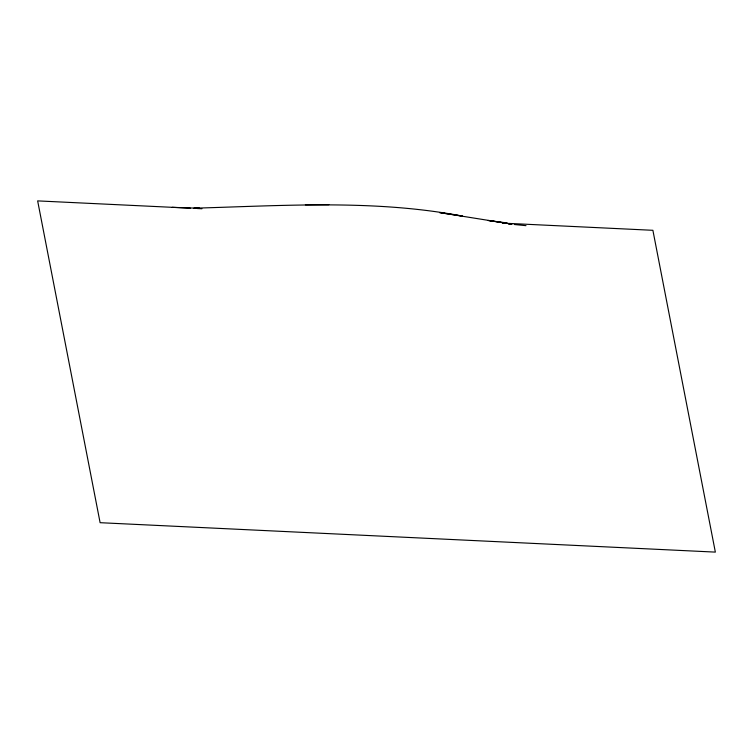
<?xml version="1.0" encoding="UTF-8"?>
<svg xmlns="http://www.w3.org/2000/svg" width="753" height="753" viewBox="0 0 753 753"><rect width="100%" height="100%" fill="white"/><g stroke="black" fill="none" stroke-linecap="round" stroke-linejoin="round"><path stroke-width="1.13" d="M507.145 222.973L488.245 220.478L510.967 223.98L439.696 212.61L462.427 216.083C373.77 199.225 283.307 205.71 193.766 208.195M328.863 204.703L305.389 204.816M194.914 208.252L199.526 208.261L172.23 207.329M190.293 208.186L37.65 200.891L100.111 522.695L715.35 552.109L652.889 230.305L508.407 223.396M197.286 208.525L201.945 208.75M502.58 223.114L506.072 223.283M508.444 223.895L511.955 224.253M514.299 224.488L526.008 225.665"/></g></svg>
